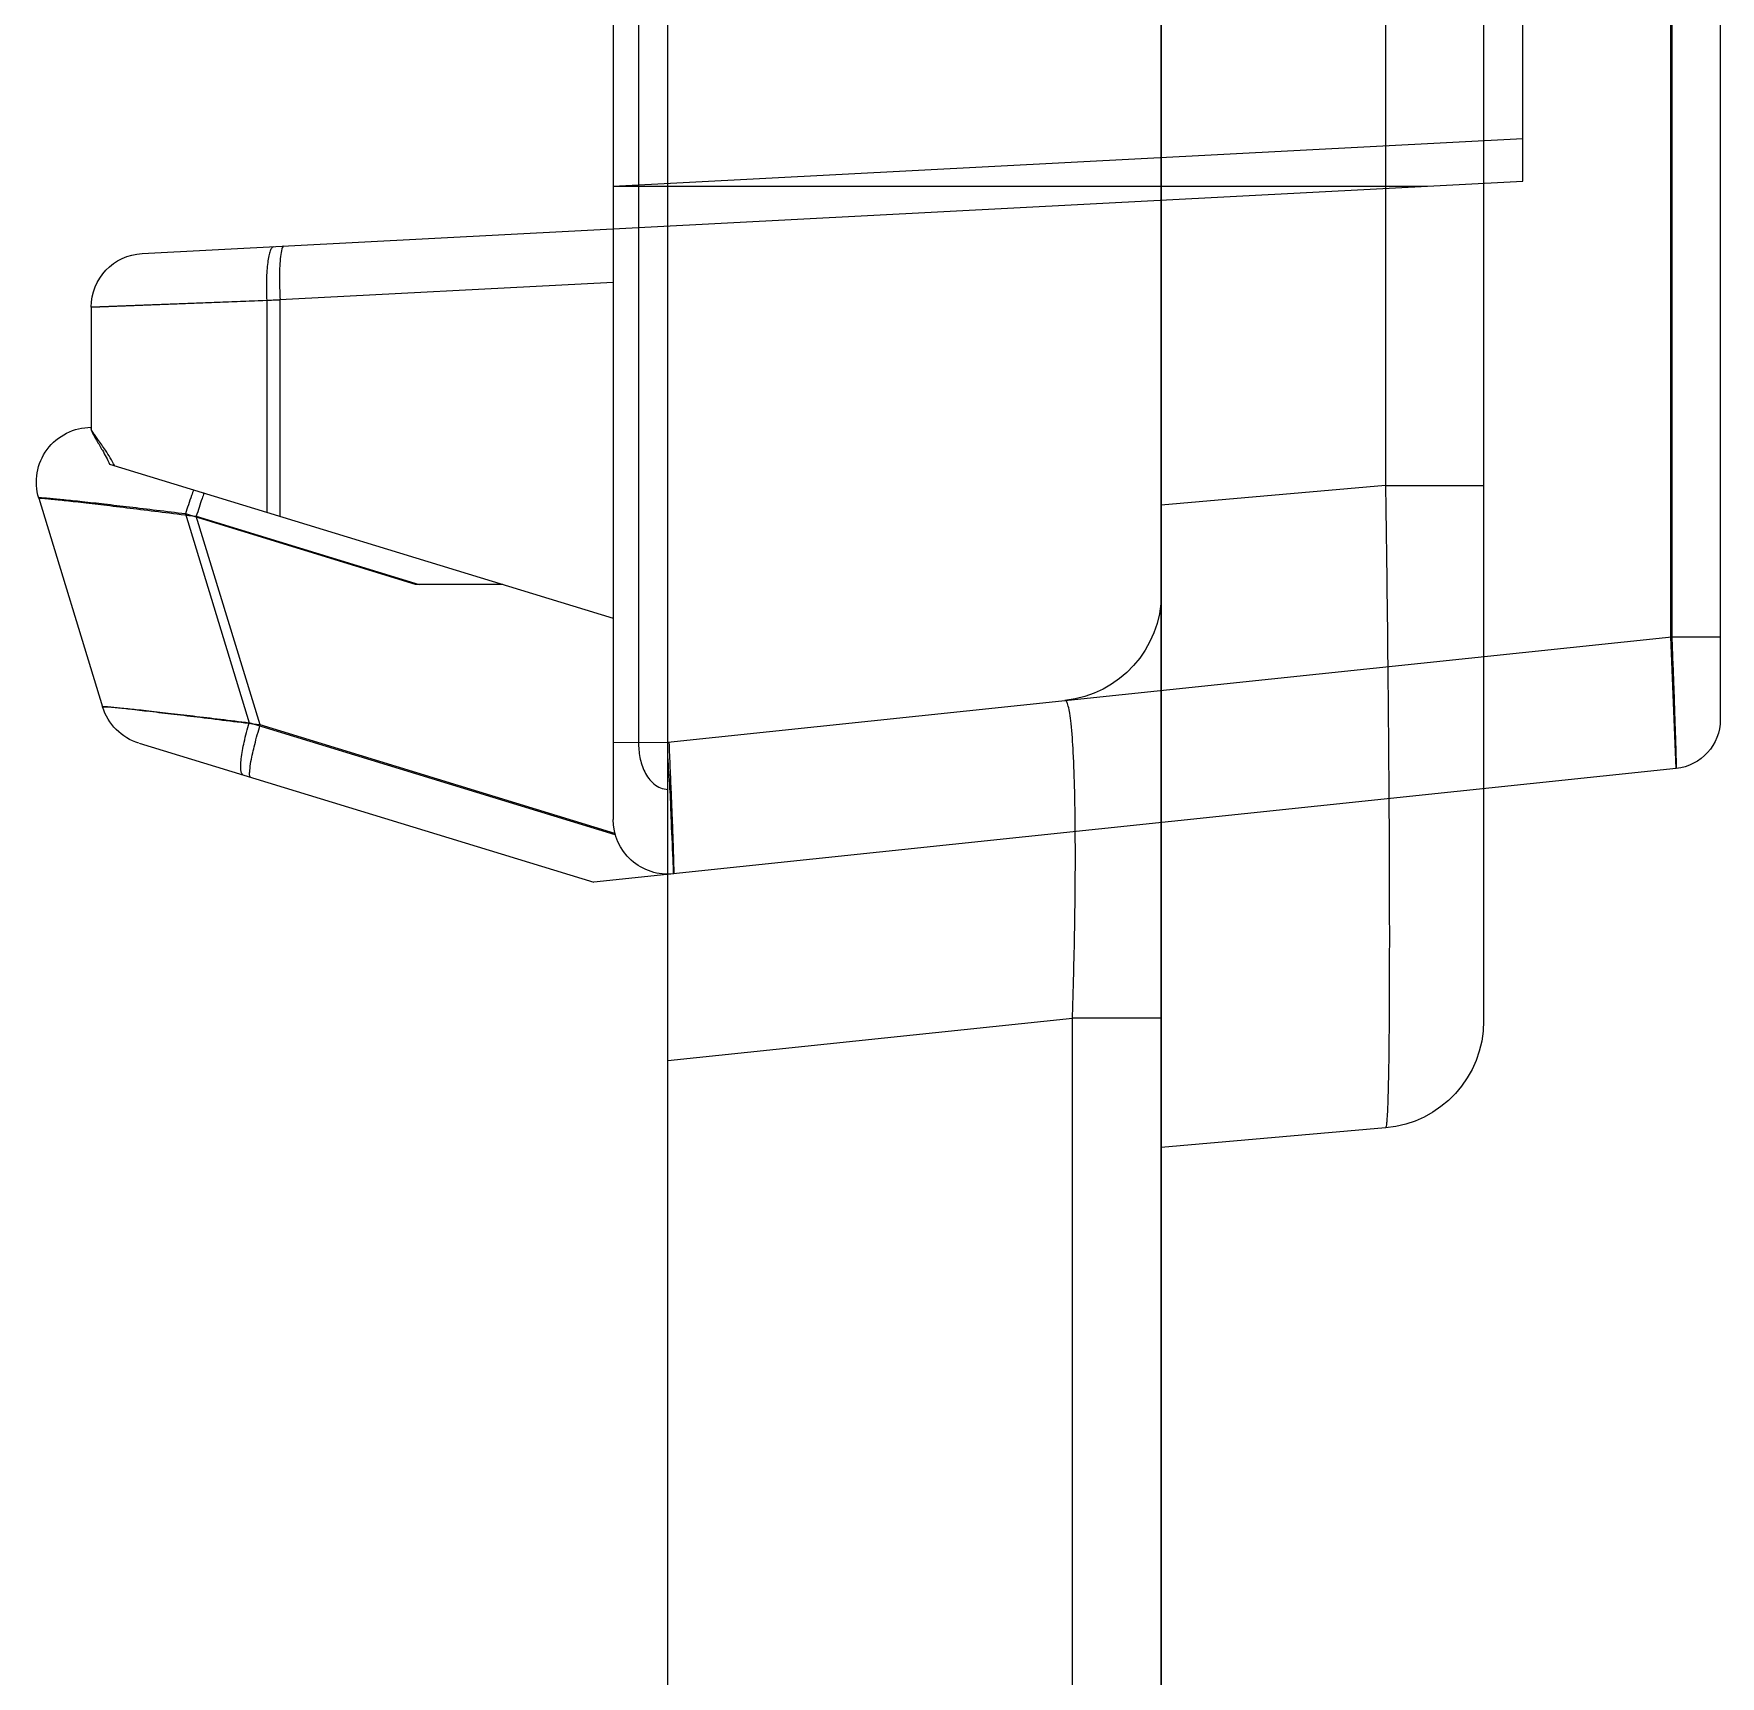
# Model space of a CAD drawing. Header units: millimetres. Extents: x 29875 to 31218, y -21313 to -20364.
# Drawn here: x 30156.21 to 30171.91, y -20613.16 to -20597.88 of the extents above; entities that cross this region are included whole.
import ezdxf

# ---------------------------------------------------------------- set-up
doc = ezdxf.new("R2010")
doc.units = ezdxf.units.MM
doc.header["$LTSCALE"] = 8
doc.layers.add('Cav-cor', color=30, linetype='Continuous')
doc.layers.add('WT', color=4, linetype='Continuous')

# ---------------------------------------------------------------- blocks, each defined once
blk = doc.blocks.new('20160903.150404')
at = {"layer": 'Cav-cor', "color": 241}
for p, q in [((-5.202, 163.209), (-5.202, 99.034)), ((-4.751, 163.158), (-4.751, 99.802)), ((0, 33.587), (0, 138.813)), ((-3, 128.496), (-3, 96.23)), ((-2.087, 128.496), (-2.087, 101.211)), ((-3.366, 104.042), (-3.366, 110.841)), ((4.864, 107.792), (4.864, 98.822)), ((5.1, 107.792), (5.1, 98.104)), ((4.59, 76.016), (4.59, 106.843)), ((-4.743, 99.803), (-4.743, 106.68)), ((5.1, 103.995), (-3.366, 104.439)), ((9.483, 103.368), (-3.366, 104.042)), ((5.1, 103.995), (-2.479, 103.995)), ((5.1, 103.1), (8.324, 102.933)), ((8.199, 100.924), (8.199, 102.938)), ((9.957, 102.869), (8.199, 102.938)), ((8.324, 102.933), (8.324, 100.962)), ((8.324, 102.933), (9.957, 102.869)), ((9.957, 102.869), (9.957, 101.735)), ((9.786, 101.409), (5.1, 99.977)), ((-2.087, 101.211), (-3, 101.211)), ((-2.087, 101.211), (0, 101.028)), ((10.444, 101.093), (9.851, 99.151)), ((8.979, 100.924), (6.906, 100.291)), ((6.938, 100.291), (9.08, 100.946)), ((8.385, 98.983), (8.979, 100.924)), ((9.08, 100.946), (8.487, 99.004)), ((6.126, 100.291), (6.938, 100.291)), ((-4.743, 99.803), (-5.202, 99.803)), ((-4.791, 98.577), (-4.743, 99.803)), ((4.59, 98.822), (-4.751, 99.802)), ((5.08, 97.962), (8.487, 99.004)), ((5.083, 97.973), (8.385, 98.983)), ((5.1, 98.821), (4.59, 98.822)), ((9.512, 98.813), (5.28, 97.519)), ((-4.791, 98.577), (5.28, 97.519)), ((4.537, 97.597), (4.538, 97.629)), ((4.538, 97.629), (4.543, 97.732)), ((0, 96.256), (0.826, 96.256)), ((0.826, 82.363), (0.826, 96.256)), ((4.59, 95.86), (0.826, 96.256)), ((-2.087, 95.234), (0, 95.051))]:
    blk.add_line(p, q, dxfattribs=at)
for centre, radius, start, end in [((9.457, 102.869), 0.5, 359.9999, 86.9976), ((9.957, 101.242), 0.51, 343, 90), ((1, 100.205), 1, 179.9984, 263.9998), ((-4.743, 99.034), 0.459, 180, 264), ((9.363, 99.301), 0.51, 287.0046, 343.0026), ((4.59, 98.104), 0.51, 264.0003, 0), ((-2, 96.23), 1, 180, 265)]:
    blk.add_arc(centre, radius, start, end, dxfattribs=at)
for points, knots in [([(8.165, 103.437), (8.169, 103.437), (8.177, 103.428), (8.188, 103.396), (8.193, 103.365), (8.195, 103.341)], [0, 0, 0, 0, 0.108017, 0.303719, 1, 1, 1, 1]), ([(8.258, 103.432), (8.265, 103.432), (8.28, 103.42), (8.293, 103.389), (8.306, 103.342), (8.316, 103.28), (8.323, 103.206), (8.328, 103.088), (8.327, 102.996), (8.324, 102.933)], [0, 0, 0, 0, 0.038996, 0.102731, 0.196305, 0.318418, 0.465275, 0.631904, 1, 1, 1, 1]), ([(8.195, 103.341), (8.202, 103.282), (8.207, 103.148), (8.203, 103.013), (8.199, 102.938)], [0, 0, 0, 0, 0.439592, 1, 1, 1, 1]), ([(9.738, 101.395), (9.764, 101.444), (9.815, 101.527), (9.88, 101.619), (9.919, 101.674), (9.939, 101.703), (9.952, 101.724), (9.957, 101.737), (9.957, 101.742)], [0, 0, 0, 0, 0.40653, 0.707687, 0.818964, 0.904109, 0.963748, 1, 1, 1, 1]), ([(9.957, 101.735), (9.957, 101.73), (9.953, 101.716), (9.938, 101.682), (9.902, 101.622), (9.846, 101.528), (9.806, 101.453), (9.786, 101.409)], [0, 0, 0, 0, 0.044463, 0.10983, 0.310051, 0.605906, 1, 1, 1, 1]), ([(-2.087, 101.211), (-2.093, 100.822), (-2.103, 100.06), (-2.112, 99.121), (-2.118, 98.403), (-2.121, 97.901), (-2.122, 97.431), (-2.123, 96.998), (-2.122, 96.606), (-2.121, 96.257), (-2.118, 95.957), (-2.115, 95.738), (-2.111, 95.588), (-2.109, 95.496), (-2.106, 95.418), (-2.103, 95.354), (-2.099, 95.304), (-2.096, 95.268), (-2.093, 95.246), (-2.09, 95.237), (-2.088, 95.234), (-2.087, 95.234)], [0, 0, 0, 0, 0.194986, 0.382492, 0.471168, 0.555319, 0.634114, 0.706799, 0.772665, 0.831088, 0.881496, 0.923425, 0.941077, 0.956468, 0.969566, 0.980338, 0.988759, 0.99482, 0.998529, 0.999519, 1, 1, 1, 1]), ([(8.907, 101.141), (8.913, 101.124), (8.939, 101.052), (8.962, 100.98), (8.979, 100.924)], [0, 0, 0, 0, 0.239787, 1, 1, 1, 1]), ([(10.444, 101.093), (10.445, 101.094), (10.441, 101.094), (10.437, 101.094), (10.427, 101.093), (10.414, 101.093), (10.398, 101.091), (10.369, 101.089), (10.324, 101.084), (10.261, 101.078), (10.185, 101.069), (10.098, 101.06), (9.963, 101.044), (9.773, 101.022), (9.526, 100.992), (9.258, 100.959), (9.073, 100.936), (8.979, 100.924)], [0, 0, 0, 0, 0.001177, 0.004833, 0.011024, 0.01973, 0.030918, 0.04454, 0.078867, 0.122196, 0.173922, 0.233379, 0.299867, 0.451053, 0.621761, 0.806482, 1, 1, 1, 1]), ([(9.003, 101.17), (9.01, 101.153), (9.038, 101.079), (9.063, 101.003), (9.08, 100.946)], [0, 0, 0, 0, 0.239929, 1, 1, 1, 1]), ([(9.08, 100.946), (9.169, 100.957), (9.343, 100.978), (9.595, 101.008), (9.826, 101.035), (10.002, 101.055), (10.127, 101.068), (10.207, 101.076), (10.277, 101.083), (10.335, 101.088), (10.381, 101.092), (10.411, 101.094), (10.429, 101.095), (10.437, 101.095), (10.441, 101.095), (10.445, 101.094), (10.444, 101.093)], [0, 0, 0, 0, 0.196525, 0.382786, 0.553722, 0.704253, 0.770187, 0.829009, 0.880058, 0.922716, 0.956441, 0.980717, 0.989199, 0.995216, 0.998765, 1, 1, 1, 1]), ([(-4.751, 99.802), (-4.754, 99.722), (-4.76, 99.566), (-4.769, 99.34), (-4.776, 99.131), (-4.781, 98.971), (-4.785, 98.859), (-4.787, 98.787), (-4.789, 98.726), (-4.79, 98.674), (-4.791, 98.638), (-4.791, 98.615), (-4.792, 98.602), (-4.792, 98.592), (-4.792, 98.584), (-4.791, 98.58), (-4.791, 98.577), (-4.791, 98.577)], [0, 0, 0, 0, 0.194798, 0.382303, 0.555069, 0.706636, 0.772572, 0.831084, 0.8816, 0.923606, 0.956731, 0.969855, 0.980632, 0.989045, 0.995081, 0.99873, 1, 1, 1, 1]), ([(0.826, 96.256), (0.82, 96.45), (0.809, 96.831), (0.8, 97.384), (0.798, 97.893), (0.803, 98.336), (0.815, 98.697), (0.831, 98.94), (0.849, 99.083), (0.86, 99.144), (0.871, 99.18), (0.878, 99.199), (0.889, 99.211), (0.895, 99.21)], [0, 0, 0, 0, 0.196418, 0.385322, 0.55901, 0.71037, 0.833449, 0.923843, 0.955898, 0.978993, 0.987208, 0.993283, 1, 1, 1, 1]), ([(8.385, 98.983), (8.479, 98.994), (8.664, 99.017), (8.932, 99.05), (9.18, 99.08), (9.369, 99.102), (9.505, 99.118), (9.592, 99.128), (9.667, 99.136), (9.731, 99.143), (9.775, 99.147), (9.804, 99.15), (9.821, 99.151), (9.833, 99.152), (9.843, 99.152), (9.847, 99.152), (9.851, 99.152), (9.851, 99.151)], [0, 0, 0, 0, 0.19352, 0.378245, 0.548956, 0.700142, 0.766629, 0.826086, 0.87781, 0.921137, 0.955462, 0.969084, 0.980271, 0.988976, 0.995167, 0.998823, 1, 1, 1, 1]), ([(9.851, 99.151), (9.851, 99.152), (9.848, 99.153), (9.844, 99.153), (9.835, 99.153), (9.818, 99.153), (9.787, 99.151), (9.741, 99.147), (9.683, 99.142), (9.614, 99.135), (9.534, 99.127), (9.408, 99.113), (9.232, 99.093), (9.001, 99.066), (8.75, 99.036), (8.576, 99.015), (8.487, 99.004)], [0, 0, 0, 0, 0.001235, 0.004784, 0.010801, 0.019283, 0.043559, 0.077284, 0.119942, 0.170991, 0.229813, 0.295747, 0.446278, 0.617214, 0.803475, 1, 1, 1, 1]), ([(8.47, 98.644), (8.46, 98.696), (8.434, 98.81), (8.403, 98.922), (8.385, 98.983)], [0, 0, 0, 0, 0.457424, 1, 1, 1, 1]), ([(8.542, 98.516), (8.548, 98.518), (8.56, 98.534), (8.565, 98.565), (8.566, 98.612), (8.558, 98.7), (8.533, 98.833), (8.504, 98.944), (8.487, 99.004)], [0, 0, 0, 0, 0.038178, 0.101076, 0.193867, 0.315116, 0.628357, 1, 1, 1, 1]), ([(4.581, 98.823), (4.578, 98.743), (4.571, 98.587), (4.562, 98.36), (4.553, 98.151), (4.547, 97.992), (4.543, 97.879), (4.541, 97.807), (4.539, 97.746), (4.537, 97.694), (4.537, 97.658), (4.536, 97.635), (4.536, 97.622), (4.536, 97.611), (4.536, 97.604), (4.537, 97.6), (4.536, 97.597), (4.537, 97.597)], [0, 0, 0, 0, 0.19474, 0.382228, 0.554981, 0.706553, 0.772497, 0.831016, 0.88154, 0.923558, 0.956694, 0.969822, 0.980603, 0.98902, 0.995062, 0.998718, 1, 1, 1, 1]), ([(4.864, 98.822), (4.864, 98.775), (4.856, 98.68), (4.82, 98.566), (4.771, 98.485), (4.722, 98.432), (4.661, 98.394), (4.614, 98.384), (4.59, 98.384)], [0, 0, 0, 0, 0.249896, 0.499581, 0.62472, 0.749836, 0.874961, 1, 1, 1, 1]), ([(4.543, 97.732), (4.548, 97.864), (4.559, 98.085), (4.569, 98.404), (4.586, 98.591), (4.59, 98.688)], [0, 0, 0, 0, 0.413364, 0.693193, 1, 1, 1, 1]), ([(8.483, 98.537), (8.482, 98.544), (8.48, 98.58), (8.475, 98.615), (8.47, 98.644)], [0, 0, 0, 0, 0.196282, 1, 1, 1, 1]), ([(8.472, 98.495), (8.477, 98.496), (8.483, 98.513), (8.483, 98.527), (8.483, 98.537)], [0, 0, 0, 0, 0.330015, 1, 1, 1, 1])]:
    blk.add_open_spline(points, degree=3, knots=knots, dxfattribs=at)

msp = doc.modelspace()

# ---------------------------------------------------------------- linework, layer by layer
at = {"layer": 'Cav-cor', "color": 241}
msp.add_line((30166.706, -20512.239), (30166.706, -20722.239), dxfattribs=at)

# ---------------------------------------------------------------- block references
at = {"layer": 'WT', "xscale": -1}
msp.add_blockref('20160903.150404', (30166.706, -20703.29), dxfattribs=at)

doc.saveas('drawing.dxf')
